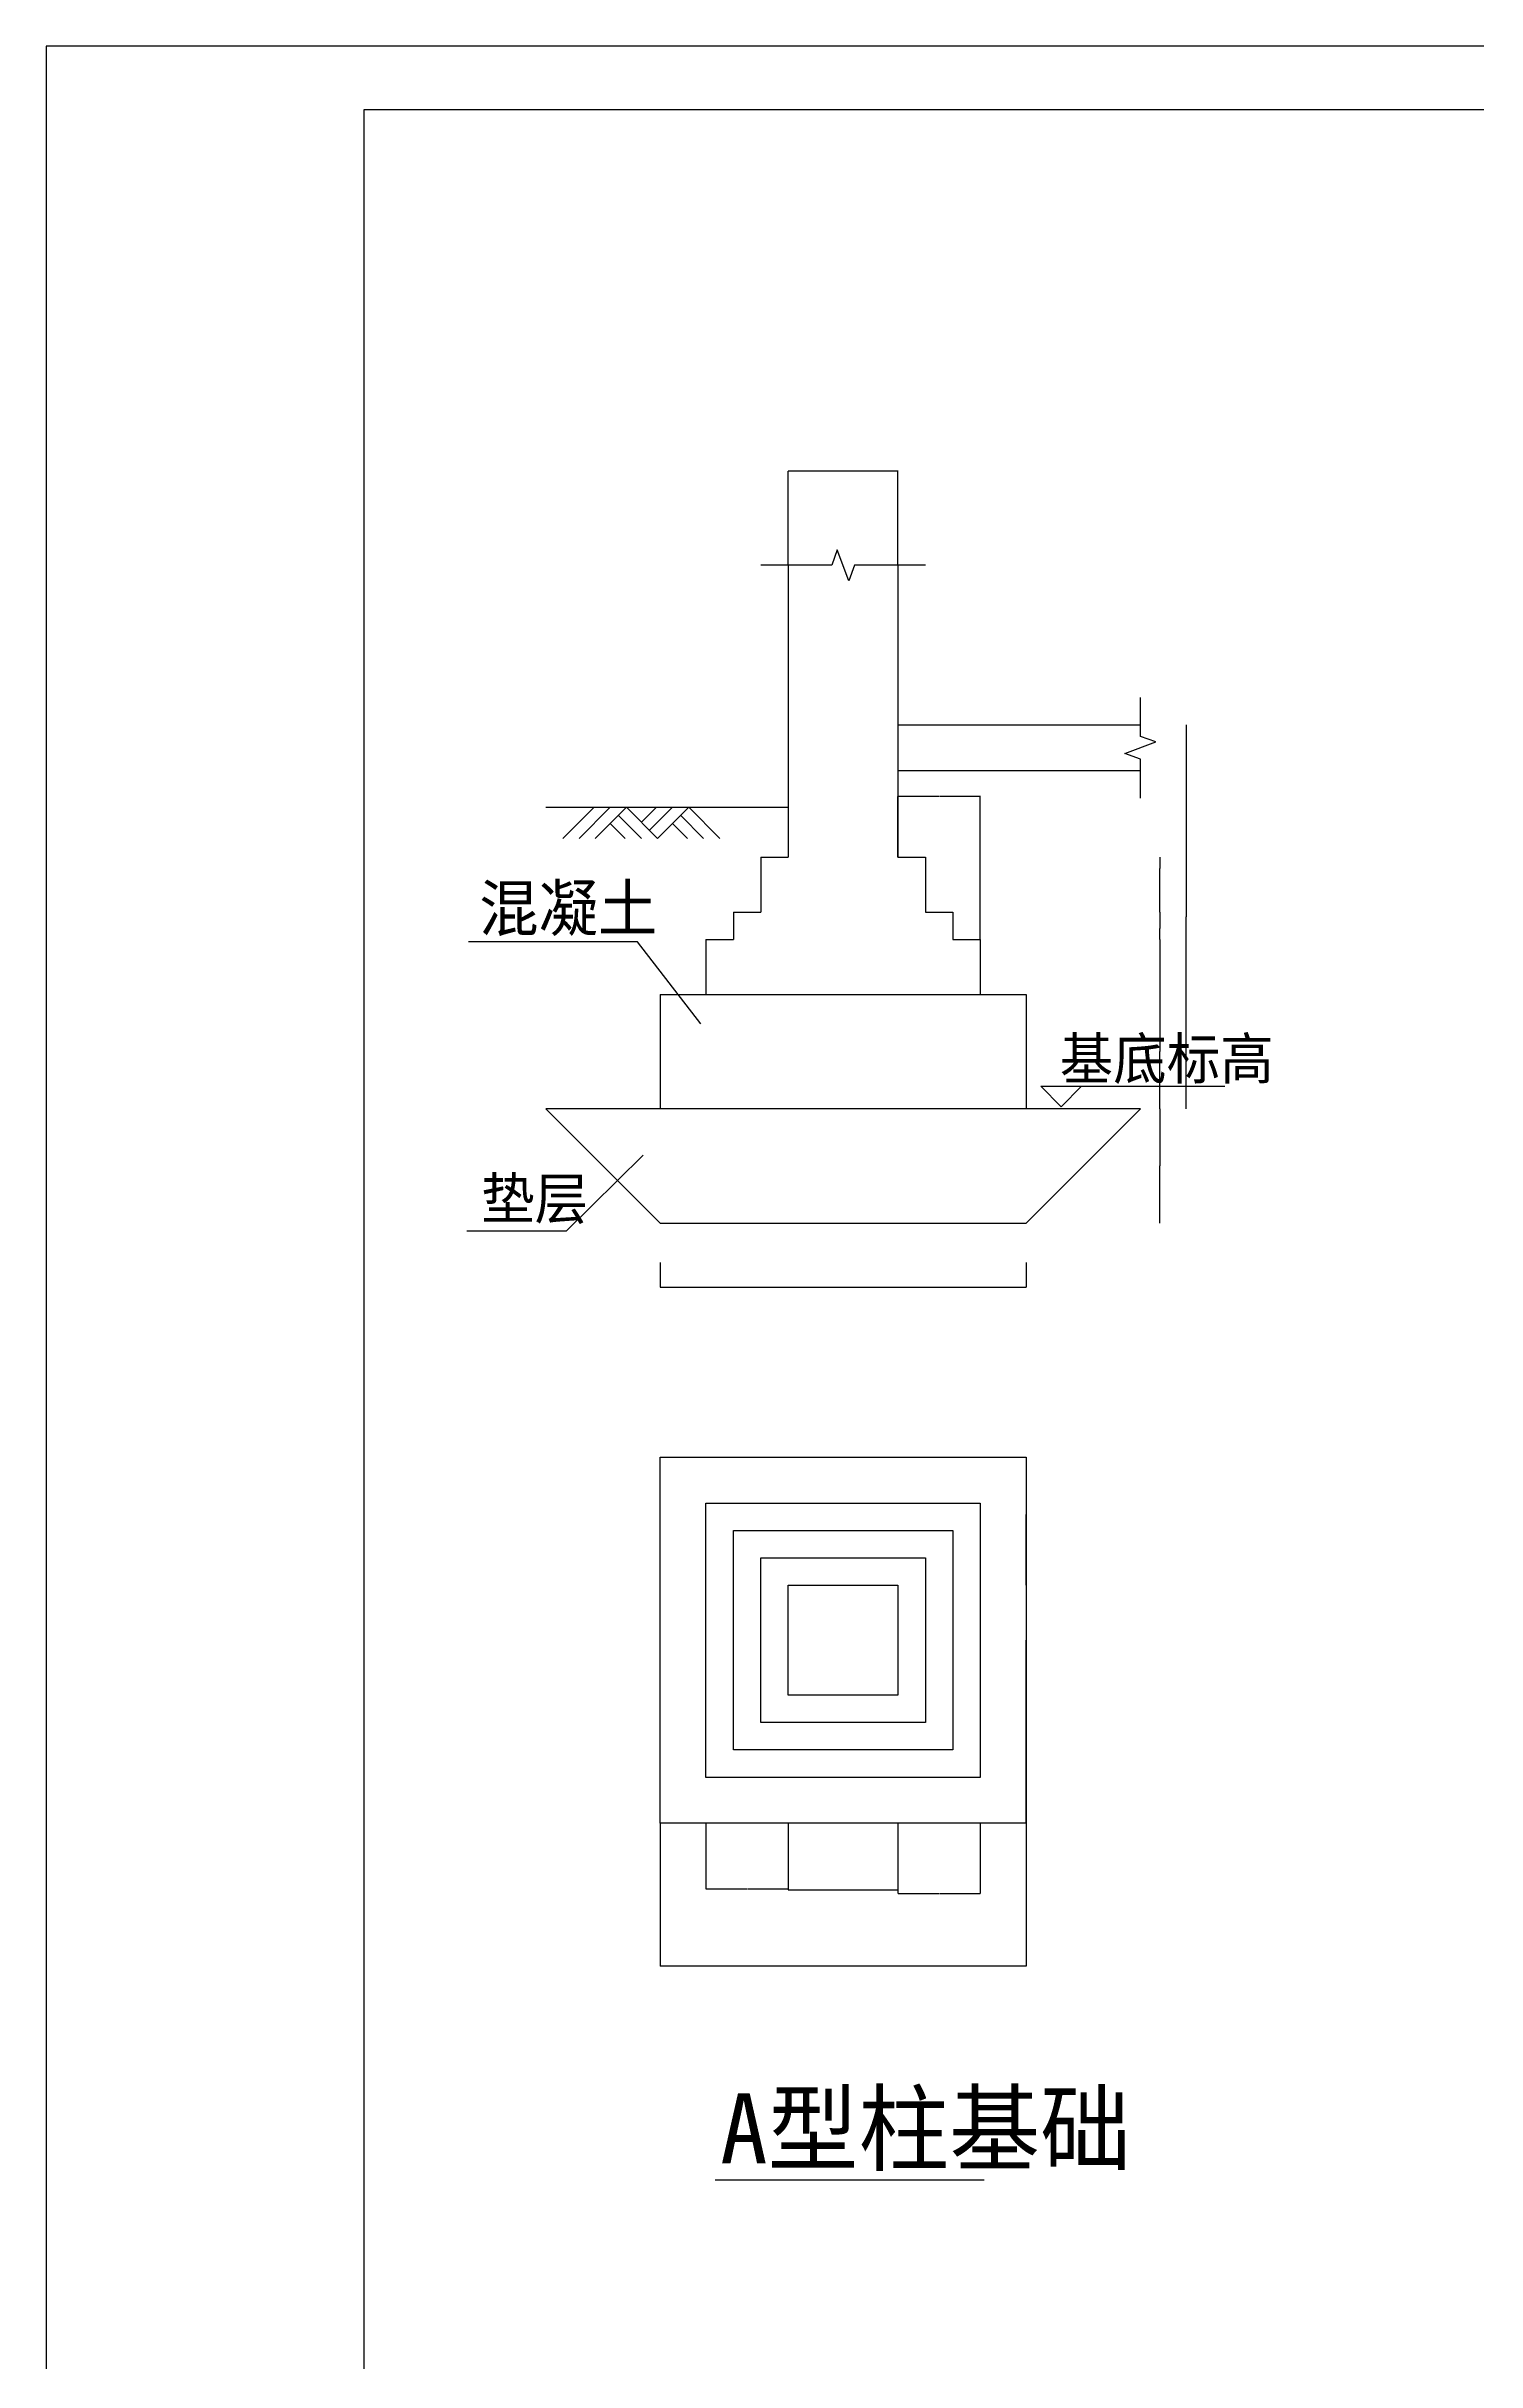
# Model space of a CAD drawing. Header units: metres. Extents: x 4568 to 53028, y 5829 to 35529.
# Drawn here: x 4568 to 15828, y 17299 to 35529 of the extents above; entities that cross this region are included whole.
import ezdxf

# ---------------------------------------------------------------- set-up
doc = ezdxf.new("R2010")
doc.units = ezdxf.units.M
for name, color, linetype in [('BEAM', 4, 'Continuous'), ('DIM', 7, 'Continuous'), ('HATCH', 7, 'Continuous'), ('PLAN', 2, 'Continuous'), ('TEXT', 7, 'Continuous'), ('TK', 7, 'Continuous')]:
    doc.layers.add(name, color=color, linetype=linetype)
doc.dimstyles.get("Standard").update_dxf_attribs({"dimtxt": 2.5, "dimasz": 2.5, "dimexe": 1.25, "dimexo": 0.625, "dimtad": 1, "dimcen": 2.5, "dimazin": 3, "dimtfac": 1, "dimtmove": 0, "dimatfit": 3})

# ---------------------------------------------------------------- blocks, each defined once
blk = doc.blocks.new('_CLOSEDFILLED')
at = {"color": 0, "linetype": 'BYBLOCK'}
blk.add_solid([(-1, 0), (0, 0), (-1, 0)], dxfattribs=at)
blk = doc.blocks.new('*D47')
for p, q in [((13333.88, 28495.93), (13333.88, 28001.54)), ((13333.63, 28001.54), (13333.38, 28001.54)), ((13333.88, 28063.93), (13333.88, 28001.54)), ((13333.88, 28001.54), (13333.88, 28001.54)), ((13334.13, 28001.54), (13334.38, 28001.54))]:
    blk.add_line(p, q)
at = {"layer": 'Defpoints'}
for p in [(13333.88, 28495.93), (13333.88, 28063.93), (13333.88, 28001.54)]:
    blk.add_point(p, dxfattribs=at)
at = {"layer": 'DIM', "xscale": 0.25, "yscale": 0.25}
blk.add_blockref('_CLOSEDFILLED', (13333.88, 28001.54), dxfattribs=at)
at = {"layer": 'DIM', "xscale": 0.25, "yscale": 0.25, "rotation": 180}
blk.add_blockref('_CLOSEDFILLED', (13333.88, 28001.54), dxfattribs=at)
at = {"layer": 'DIM', "insert": (13333.88, 28002.665), "char_height": 1, "attachment_point": 5}
blk.add_mtext('120', dxfattribs=at)
blk = doc.blocks.new('*D48')
for p, q in [((13333.88, 28711.93), (13333.88, 28582.27)), ((13333.63, 28582.27), (13333.38, 28582.27)), ((13333.88, 28495.93), (13333.88, 28582.27)), ((13333.88, 28582.27), (13333.88, 28582.27)), ((13334.13, 28582.27), (13334.38, 28582.27))]:
    blk.add_line(p, q)
at = {"layer": 'Defpoints'}
for p in [(13333.88, 28711.93), (13333.88, 28582.27), (13333.88, 28495.93)]:
    blk.add_point(p, dxfattribs=at)
at = {"layer": 'DIM', "xscale": 0.25, "yscale": 0.25}
blk.add_blockref('_CLOSEDFILLED', (13333.88, 28582.27), dxfattribs=at)
at = {"layer": 'DIM', "xscale": 0.25, "yscale": 0.25, "rotation": 180}
blk.add_blockref('_CLOSEDFILLED', (13333.88, 28582.27), dxfattribs=at)
at = {"layer": 'DIM', "insert": (13333.88, 28583.395), "char_height": 1, "attachment_point": 5}
blk.add_mtext('60', dxfattribs=at)
blk = doc.blocks.new('*D49')
for p, q in [((13333.88, 27163.93), (13333.88, 26713.93)), ((13333.63, 26713.93), (13333.38, 26713.93)), ((13333.88, 26263.93), (13333.88, 26713.93)), ((13333.88, 26713.93), (13333.88, 26713.93)), ((13334.13, 26713.93), (13334.38, 26713.93))]:
    blk.add_line(p, q)
at = {"layer": 'Defpoints'}
for p in [(13333.88, 27163.93), (13333.88, 26713.93), (13333.88, 26263.93)]:
    blk.add_point(p, dxfattribs=at)
at = {"layer": 'DIM', "xscale": 0.25, "yscale": 0.25}
blk.add_blockref('_CLOSEDFILLED', (13333.88, 26713.93), dxfattribs=at)
at = {"layer": 'DIM', "xscale": 0.25, "yscale": 0.25, "rotation": 180}
blk.add_blockref('_CLOSEDFILLED', (13333.88, 26713.93), dxfattribs=at)
at = {"layer": 'DIM', "insert": (13333.88, 26715.055), "char_height": 1, "attachment_point": 5}
blk.add_mtext('e', dxfattribs=at)
blk = doc.blocks.new('*D50')
for p, q in [((13333.88, 28063.93), (13333.88, 27613.93)), ((13333.63, 27613.93), (13333.38, 27613.93)), ((13333.88, 27163.93), (13333.88, 27613.93)), ((13333.88, 27613.93), (13333.88, 27613.93)), ((13334.13, 27613.93), (13334.38, 27613.93))]:
    blk.add_line(p, q)
at = {"layer": 'Defpoints'}
for p in [(13333.88, 28063.93), (13333.88, 27613.93), (13333.88, 27163.93)]:
    blk.add_point(p, dxfattribs=at)
at = {"layer": 'DIM', "xscale": 0.25, "yscale": 0.25}
blk.add_blockref('_CLOSEDFILLED', (13333.88, 27613.93), dxfattribs=at)
at = {"layer": 'DIM', "xscale": 0.25, "yscale": 0.25, "rotation": 180}
blk.add_blockref('_CLOSEDFILLED', (13333.88, 27613.93), dxfattribs=at)
at = {"layer": 'DIM', "insert": (13333.88, 27615.055), "char_height": 1, "attachment_point": 5}
blk.add_mtext('250', dxfattribs=at)
blk = doc.blocks.new('*D51')
for p, q in [((11594.2, 29621.86), (11271.95, 29621.86)), ((11272.2, 29143.93), (11272.2, 29621.86)), ((11920.45, 29621.86), (11598.2, 29621.86)), ((11920.2, 28495.93), (11920.2, 29621.86))]:
    blk.add_line(p, q)
at = {"layer": 'Defpoints'}
for p in [(11920.2, 29621.86), (11272.2, 29143.93), (11920.2, 28495.93)]:
    blk.add_point(p, dxfattribs=at)
at = {"layer": 'DIM', "xscale": 0.25, "yscale": 0.25}
blk.add_blockref('_CLOSEDFILLED', (11272.2, 29621.86), dxfattribs=at)
at = {"layer": 'DIM', "xscale": 0.25, "yscale": 0.25, "rotation": 180}
blk.add_blockref('_CLOSEDFILLED', (11920.2, 29621.86), dxfattribs=at)
at = {"layer": 'DIM', "insert": (11596.2, 29621.86), "char_height": 1, "attachment_point": 5}
blk.add_mtext('60xn', dxfattribs=at)
blk = doc.blocks.new('*D52')
for p, q in [((13333.63, 29055.54), (13333.38, 29055.54)), ((13333.88, 29143.93), (13333.88, 29055.54)), ((13333.88, 28711.93), (13333.88, 29055.54)), ((13333.88, 29055.54), (13333.88, 29055.54)), ((13334.13, 29055.54), (13334.38, 29055.54))]:
    blk.add_line(p, q)
at = {"layer": 'Defpoints'}
for p in [(13333.88, 29143.93), (13333.88, 29055.54), (13333.88, 28711.93)]:
    blk.add_point(p, dxfattribs=at)
at = {"layer": 'DIM', "xscale": 0.25, "yscale": 0.25}
blk.add_blockref('_CLOSEDFILLED', (13333.88, 29055.54), dxfattribs=at)
at = {"layer": 'DIM', "xscale": 0.25, "yscale": 0.25, "rotation": 180}
blk.add_blockref('_CLOSEDFILLED', (13333.88, 29055.54), dxfattribs=at)
at = {"layer": 'DIM', "insert": (13333.88, 29056.665), "char_height": 1, "attachment_point": 5}
blk.add_mtext('120', dxfattribs=at)
blk = doc.blocks.new('*D53')
for p, q in [((13540.65, 30185.8), (13540.65, 28674.86)), ((13540.4, 28674.86), (13540.15, 28674.86)), ((13540.65, 27163.93), (13540.65, 28674.86)), ((13540.65, 28674.86), (13540.65, 28674.86)), ((13540.9, 28674.86), (13541.15, 28674.86))]:
    blk.add_line(p, q)
at = {"layer": 'Defpoints'}
for p in [(13540.65, 30185.8), (13540.65, 28674.86), (13540.65, 27163.93)]:
    blk.add_point(p, dxfattribs=at)
at = {"layer": 'DIM', "xscale": 0.25, "yscale": 0.25}
blk.add_blockref('_CLOSEDFILLED', (13540.65, 28674.86), dxfattribs=at)
at = {"layer": 'DIM', "xscale": 0.25, "yscale": 0.25, "rotation": 180}
blk.add_blockref('_CLOSEDFILLED', (13540.65, 28674.86), dxfattribs=at)
at = {"layer": 'DIM', "insert": (13540.65, 28675.985), "char_height": 1, "attachment_point": 5}
blk.add_mtext('d', dxfattribs=at)
blk = doc.blocks.new('*D54')
for p, q in [((10839.7, 32184.17), (10407.95, 32184.17)), ((10408.2, 31442.71), (10408.2, 32184.17)), ((11272.45, 32184.17), (10840.7, 32184.17)), ((11272.2, 31442.71), (11272.2, 32184.17))]:
    blk.add_line(p, q)
at = {"layer": 'Defpoints'}
for p in [(11272.2, 32184.17), (10408.2, 31442.71), (11272.2, 31442.71)]:
    blk.add_point(p, dxfattribs=at)
at = {"layer": 'DIM', "xscale": 0.25, "yscale": 0.25}
blk.add_blockref('_CLOSEDFILLED', (10408.2, 32184.17), dxfattribs=at)
at = {"layer": 'DIM', "xscale": 0.25, "yscale": 0.25, "rotation": 180}
blk.add_blockref('_CLOSEDFILLED', (11272.2, 32184.17), dxfattribs=at)
at = {"layer": 'DIM', "insert": (10840.2, 32184.17), "char_height": 1, "attachment_point": 5}
blk.add_mtext('h', dxfattribs=at)
blk = doc.blocks.new('*D56')
for p, q in [((12280.2, 23411.64), (12280.2, 22979.64)), ((12279.95, 22979.64), (12279.7, 22979.64)), ((12280.2, 22547.64), (12280.2, 22979.64)), ((12280.2, 22979.64), (12280.2, 22979.64)), ((12280.45, 22979.64), (12280.7, 22979.64))]:
    blk.add_line(p, q)
at = {"layer": 'Defpoints'}
for p in [(12280.2, 23411.64), (12280.2, 22979.64), (12280.2, 22547.64)]:
    blk.add_point(p, dxfattribs=at)
at = {"layer": 'DIM', "xscale": 0.25, "yscale": 0.25}
blk.add_blockref('_CLOSEDFILLED', (12280.2, 22979.64), dxfattribs=at)
at = {"layer": 'DIM', "xscale": 0.25, "yscale": 0.25, "rotation": 180}
blk.add_blockref('_CLOSEDFILLED', (12280.2, 22979.64), dxfattribs=at)
at = {"layer": 'DIM', "insert": (12280.2, 22980.765), "char_height": 1, "attachment_point": 5}
blk.add_mtext('b', dxfattribs=at)
blk = doc.blocks.new('*D57')
for p, q in [((12279.95, 23968.02), (12279.7, 23968.02)), ((12280.2, 24059.64), (12280.2, 23968.02)), ((12280.2, 23411.64), (12280.2, 23968.02)), ((12280.2, 23968.02), (12280.2, 23968.02)), ((12280.45, 23968.02), (12280.7, 23968.02))]:
    blk.add_line(p, q)
at = {"layer": 'Defpoints'}
for p in [(12280.2, 24059.64), (12280.2, 23968.02), (12280.2, 23411.64)]:
    blk.add_point(p, dxfattribs=at)
at = {"layer": 'DIM', "xscale": 0.25, "yscale": 0.25}
blk.add_blockref('_CLOSEDFILLED', (12280.2, 23968.02), dxfattribs=at)
at = {"layer": 'DIM', "xscale": 0.25, "yscale": 0.25, "rotation": 180}
blk.add_blockref('_CLOSEDFILLED', (12280.2, 23968.02), dxfattribs=at)
at = {"layer": 'DIM', "insert": (12280.2, 23969.145), "char_height": 1, "attachment_point": 5}
blk.add_mtext('60xn', dxfattribs=at)
blk = doc.blocks.new('*D58')
for p, q in [((11272.2, 21539.64), (11272.2, 20983.88)), ((11920.2, 21539.64), (11920.2, 20983.88)), ((11272.45, 20983.88), (11594.2, 20983.88)), ((11598.2, 20983.88), (11919.95, 20983.88))]:
    blk.add_line(p, q)
at = {"layer": 'Defpoints'}
for p in [(11272.2, 21539.64), (11920.2, 21539.64), (11272.2, 20983.88)]:
    blk.add_point(p, dxfattribs=at)
at = {"layer": 'DIM', "xscale": 0.25, "yscale": 0.25, "rotation": 180}
blk.add_blockref('_CLOSEDFILLED', (11272.2, 20983.88), dxfattribs=at)
at = {"layer": 'DIM', "xscale": 0.25, "yscale": 0.25}
blk.add_blockref('_CLOSEDFILLED', (11920.2, 20983.88), dxfattribs=at)
at = {"layer": 'DIM', "insert": (11596.2, 20983.88), "char_height": 1, "attachment_point": 5}
blk.add_mtext('60xn', dxfattribs=at)
blk = doc.blocks.new('*D59')
for p, q in [((12280.2, 22547.64), (12280.2, 22074.2)), ((12279.95, 22074.2), (12279.7, 22074.2)), ((12280.2, 21899.64), (12280.2, 22074.2)), ((12280.2, 22074.2), (12280.2, 22074.2)), ((12280.45, 22074.2), (12280.7, 22074.2))]:
    blk.add_line(p, q)
at = {"layer": 'Defpoints'}
for p in [(12280.2, 22547.64), (12280.2, 22074.2), (12280.2, 21899.64)]:
    blk.add_point(p, dxfattribs=at)
at = {"layer": 'DIM', "xscale": 0.25, "yscale": 0.25}
blk.add_blockref('_CLOSEDFILLED', (12280.2, 22074.2), dxfattribs=at)
at = {"layer": 'DIM', "xscale": 0.25, "yscale": 0.25, "rotation": 180}
blk.add_blockref('_CLOSEDFILLED', (12280.2, 22074.2), dxfattribs=at)
at = {"layer": 'DIM', "insert": (12280.2, 22075.325), "char_height": 1, "attachment_point": 5}
blk.add_mtext('60xn', dxfattribs=at)
blk = doc.blocks.new('*D60')
for p, q in [((12280.2, 24419.64), (12280.2, 22979.64)), ((12279.95, 22979.64), (12279.7, 22979.64)), ((12280.2, 21539.64), (12280.2, 22979.64)), ((12280.2, 22979.64), (12280.2, 22979.64)), ((12280.45, 22979.64), (12280.7, 22979.64))]:
    blk.add_line(p, q)
at = {"layer": 'Defpoints'}
for p in [(12280.2, 24419.64), (12280.2, 22979.64), (12280.2, 21539.64)]:
    blk.add_point(p, dxfattribs=at)
at = {"layer": 'DIM', "xscale": 0.25, "yscale": 0.25}
blk.add_blockref('_CLOSEDFILLED', (12280.2, 22979.64), dxfattribs=at)
at = {"layer": 'DIM', "xscale": 0.25, "yscale": 0.25, "rotation": 180}
blk.add_blockref('_CLOSEDFILLED', (12280.2, 22979.64), dxfattribs=at)
at = {"layer": 'DIM', "insert": (12280.2, 22980.765), "char_height": 1, "attachment_point": 5}
blk.add_mtext('L', dxfattribs=at)
blk = doc.blocks.new('*D61')
for p, q in [((9400.2, 21539.64), (9400.2, 20412.6)), ((12280.2, 21539.64), (12280.2, 20412.6)), ((10839.7, 20412.6), (9399.95, 20412.6)), ((12280.45, 20412.6), (10840.7, 20412.6))]:
    blk.add_line(p, q)
at = {"layer": 'Defpoints'}
for p in [(9400.2, 21539.64), (12280.2, 21539.64), (12280.2, 20412.6)]:
    blk.add_point(p, dxfattribs=at)
at = {"layer": 'DIM', "xscale": 0.25, "yscale": 0.25}
blk.add_blockref('_CLOSEDFILLED', (9400.2, 20412.6), dxfattribs=at)
at = {"layer": 'DIM', "xscale": 0.25, "yscale": 0.25, "rotation": 180}
blk.add_blockref('_CLOSEDFILLED', (12280.2, 20412.6), dxfattribs=at)
at = {"layer": 'DIM', "insert": (10840.2, 20412.6), "char_height": 1, "attachment_point": 5}
blk.add_mtext('B', dxfattribs=at)
blk = doc.blocks.new('*D62')
for p, q in [((9760.2, 21539.64), (9760.2, 21020.84)), ((10408.2, 21539.64), (10408.2, 21020.84)), ((9760.45, 21020.84), (10082.2, 21020.84)), ((10086.2, 21020.84), (10407.95, 21020.84))]:
    blk.add_line(p, q)
at = {"layer": 'Defpoints'}
for p in [(9760.2, 21539.64), (10408.2, 21539.64), (9760.2, 21020.84)]:
    blk.add_point(p, dxfattribs=at)
at = {"layer": 'DIM', "xscale": 0.25, "yscale": 0.25, "rotation": 180}
blk.add_blockref('_CLOSEDFILLED', (9760.2, 21020.84), dxfattribs=at)
at = {"layer": 'DIM', "xscale": 0.25, "yscale": 0.25}
blk.add_blockref('_CLOSEDFILLED', (10408.2, 21020.84), dxfattribs=at)
at = {"layer": 'DIM', "insert": (10084.2, 21020.84), "char_height": 1, "attachment_point": 5}
blk.add_mtext('60xn', dxfattribs=at)
blk = doc.blocks.new('*D63')
for p, q in [((10408.2, 21539.64), (10408.2, 21013.29)), ((11272.2, 21539.64), (11272.2, 21013.29)), ((10408.45, 21013.29), (10839.7, 21013.29)), ((10840.7, 21013.29), (11271.95, 21013.29))]:
    blk.add_line(p, q)
at = {"layer": 'Defpoints'}
for p in [(10408.2, 21539.64), (11272.2, 21539.64), (10408.2, 21013.29)]:
    blk.add_point(p, dxfattribs=at)
at = {"layer": 'DIM', "xscale": 0.25, "yscale": 0.25, "rotation": 180}
blk.add_blockref('_CLOSEDFILLED', (10408.2, 21013.29), dxfattribs=at)
at = {"layer": 'DIM', "xscale": 0.25, "yscale": 0.25}
blk.add_blockref('_CLOSEDFILLED', (11272.2, 21013.29), dxfattribs=at)
at = {"layer": 'DIM', "insert": (10840.2, 21013.29), "char_height": 1, "attachment_point": 5}
blk.add_mtext('h', dxfattribs=at)
blk = doc.blocks.new('*D64')
for p, q in [((9400.2, 25953.93), (9400.2, 25757.83)), ((12280.2, 25953.93), (12280.2, 25757.83)), ((9400.45, 25757.83), (10839.7, 25757.83)), ((10840.7, 25757.83), (12279.95, 25757.83))]:
    blk.add_line(p, q)
at = {"layer": 'Defpoints'}
for p in [(9400.2, 25953.93), (12280.2, 25953.93), (9400.2, 25757.83)]:
    blk.add_point(p, dxfattribs=at)
at = {"layer": 'DIM', "xscale": 0.25, "yscale": 0.25, "rotation": 180}
blk.add_blockref('_CLOSEDFILLED', (9400.2, 25757.83), dxfattribs=at)
at = {"layer": 'DIM', "xscale": 0.25, "yscale": 0.25}
blk.add_blockref('_CLOSEDFILLED', (12280.2, 25757.83), dxfattribs=at)
at = {"layer": 'DIM', "insert": (10840.2, 25757.83), "char_height": 1, "attachment_point": 5}
blk.add_mtext('B', dxfattribs=at)

msp = doc.modelspace()

# ---------------------------------------------------------------- linework, layer by layer
for p, q in [((12396.6, 27340.43), (12556.97, 27180.06)), ((12396.6, 27340.43), (13845.76, 27340.43)), ((12556.97, 27180.06), (12717.34, 27340.43)), ((8661.24, 26199.14), (9266.7, 26799.5))]:
    msp.add_line(p, q)
at = {"layer": 'BEAM'}
for p, q in [((10408.2, 31442.71), (10408.2, 29143.93)), ((11272.2, 31442.71), (11272.2, 29143.93)), ((11272.2, 30185.8), (13180.2, 30185.8)), ((11272.2, 29825.8), (13180.2, 29825.8)), ((8500.2, 29537.93), (10408.2, 29537.93)), ((10192.2, 29143.93), (10408.2, 29143.93)), ((10192.2, 29143.93), (10192.2, 28711.93)), ((11272.2, 29143.93), (11488.2, 29143.93)), ((11488.2, 29143.93), (11488.2, 28711.93)), ((9976.2, 28711.93), (10192.2, 28711.93)), ((9976.2, 28711.93), (9976.2, 28495.93)), ((11488.2, 28711.93), (11704.2, 28711.93)), ((11704.2, 28711.93), (11704.2, 28495.93)), ((9760.2, 28495.93), (9976.2, 28495.93)), ((9760.2, 28495.93), (9760.2, 28063.93)), ((11704.2, 28495.93), (11920.2, 28495.93)), ((11920.2, 28495.93), (11920.2, 28063.93)), ((9400.2, 28063.93), (9400.2, 27163.93)), ((9400.2, 28063.93), (12280.2, 28063.93)), ((12280.2, 28063.93), (12280.2, 27163.93))]:
    msp.add_line(p, q, dxfattribs=at)
for points in [[(12280.2, 26263.93), (13180.2, 27163.93), (8500.2, 27163.93), (9400.2, 26263.93)], [(10408.2, 23411.64), (11272.2, 23411.64), (11272.2, 22547.64), (10408.2, 22547.64)]]:
    msp.add_lwpolyline(points, close=True, dxfattribs=at)
at = {"layer": 'DIM'}
for points in [[(11488.2, 31442.71), (10930.2, 31442.71), (10885.87, 31320.92), (10794.52, 31564.49), (10750.2, 31442.71), (10192.2, 31442.71)], [(13180.2, 29609.8), (13180.2, 29915.8), (13058.41, 29960.12), (13301.98, 30051.47), (13180.2, 30095.8), (13180.2, 30401.8)]]:
    msp.add_lwpolyline(points, dxfattribs=at)
at = {"layer": 'HATCH'}
for p, q in [((8634.2, 29292.73), (8879.41, 29537.93)), ((8761.48, 29292.73), (9006.69, 29537.93)), ((8888.76, 29292.73), (9133.97, 29537.93)), ((9133.97, 29537.93), (9379.18, 29292.73)), ((9251.9, 29420.01), (9369.82, 29537.93)), ((9315.54, 29356.37), (9497.1, 29537.93)), ((9379.18, 29292.73), (9624.38, 29537.93)), ((9624.38, 29537.93), (9869.59, 29292.73)), ((9006.69, 29410.65), (9124.62, 29292.73)), ((9070.33, 29474.29), (9251.9, 29292.73)), ((9497.1, 29410.65), (9615.03, 29292.73)), ((9560.74, 29474.29), (9742.31, 29292.73))]:
    msp.add_line(p, q, dxfattribs=at)
at = {"layer": 'PLAN'}
for points in [[(9400.2, 24419.64), (12280.2, 24419.64), (12280.2, 21539.64), (9400.2, 21539.64)], [(9760.2, 24059.64), (11920.2, 24059.64), (11920.2, 21899.64), (9760.2, 21899.64)], [(9976.2, 23843.64), (11704.2, 23843.64), (11704.2, 22115.64), (9976.2, 22115.64)], [(10192.2, 23627.64), (11488.2, 23627.64), (11488.2, 22331.64), (10192.2, 22331.64)]]:
    msp.add_lwpolyline(points, close=True, dxfattribs=at)
at = {"layer": 'TEXT'}
for p, q in [((9222.81, 28478.48), (7890.58, 28478.48)), ((9719.58, 27831.63), (9222.81, 28478.48)), ((8662.79, 26200.68), (7877.4, 26200.68)), ((8662.79, 26200.68), (7877.4, 26200.68))]:
    msp.add_line(p, q, dxfattribs=at)
msp.add_lwpolyline([(9832.76, 18730.48), (11951.55, 18730.48)], dxfattribs=at)
at = {"layer": 'TK'}
for points in [[(4567.72, 5828.79), (46467.72, 5828.79), (46467.72, 35528.79), (4567.72, 35528.79)], [(7067.72, 6328.79), (45967.72, 6328.79), (45967.72, 35028.79), (7067.72, 35028.79)]]:
    msp.add_lwpolyline(points, close=True, dxfattribs=at)

# ---------------------------------------------------------------- texts
at = {"layer": 'TEXT'}
for s, height, p in [('混凝土', 360, (7974.33, 28563.15)), ('基底标高', 324, (12545.17, 27396.08)), ('垫层', 324, (7990.6, 26294.33)), ('A型柱基础', 550, (9871.71, 18860.64))]:
    msp.add_text(s, height=height, dxfattribs=at).set_placement(p)

# ---------------------------------------------------------------- dimensions: what is measured, and where the dimension line sits
at = {"layer": 'DIM'}
for base, p1, p2, text, picture, middle in [((11272.2, 32184.17), (11272.2, 31442.71), (10408.2, 31442.71), 'h', '*D54', (10840.2, 32184.17)), ((13540.65, 28674.86), (13540.65, 30185.8), (13540.65, 27163.93), 'd', '*D53', (13540.65, 28675.985)), ((11920.2, 29621.86), (11920.2, 28495.93), (11272.2, 29143.93), '60xn', '*D51', (11596.2, 29621.86)), ((13333.88, 29055.54), (13333.88, 28711.93), (13333.88, 29143.93), '120', '*D52', (13333.88, 29056.665)), ((13333.88, 28582.27), (13333.88, 28495.93), (13333.88, 28711.93), '60', '*D48', (13333.88, 28583.395)), ((13333.88, 28001.54), (13333.88, 28063.93), (13333.88, 28495.93), '120', '*D47', (13333.88, 28002.665)), ((13333.88, 27613.93), (13333.88, 28063.93), (13333.88, 27163.93), '250', '*D50', (13333.88, 27615.055)), ((13333.88, 26713.93), (13333.88, 27163.93), (13333.88, 26263.93), 'e', '*D49', (13333.88, 26715.055)), ((9400.2, 25757.83), (9400.2, 25953.93), (12280.2, 25953.93), 'B', '*D64', (10840.2, 25757.83)), ((12280.2, 22979.64), (12280.2, 24419.64), (12280.2, 21539.64), 'L', '*D60', (12280.2, 22980.765)), ((12280.2, 23968.02), (12280.2, 23411.64), (12280.2, 24059.64), '60xn', '*D57', (12280.2, 23969.145)), ((12280.2, 22979.64), (12280.2, 22547.64), (12280.2, 23411.64), 'b', '*D56', (12280.2, 22980.765)), ((12280.2, 22074.2), (12280.2, 21899.64), (12280.2, 22547.64), '60xn', '*D59', (12280.2, 22075.325)), ((12280.2, 20412.6), (12280.2, 21539.64), (9400.2, 21539.64), 'B', '*D61', (10840.2, 20412.6)), ((9760.2, 21020.84), (9760.2, 21539.64), (10408.2, 21539.64), '60xn', '*D62', (10084.2, 21020.84)), ((10408.2, 21013.29), (10408.2, 21539.64), (11272.2, 21539.64), 'h', '*D63', (10840.2, 21013.29)), ((11272.2, 20983.88), (11272.2, 21539.64), (11920.2, 21539.64), '60xn', '*D58', (11596.2, 20983.88))]:
    dim = msp.add_linear_dim(base=base, p1=p1, p2=p2, text=text, dimstyle='Standard', dxfattribs=at)
    dim.commit()
    dim.dimension.update_dxf_attribs({"geometry": picture, "text_midpoint": middle})

doc.saveas('drawing.dxf')
